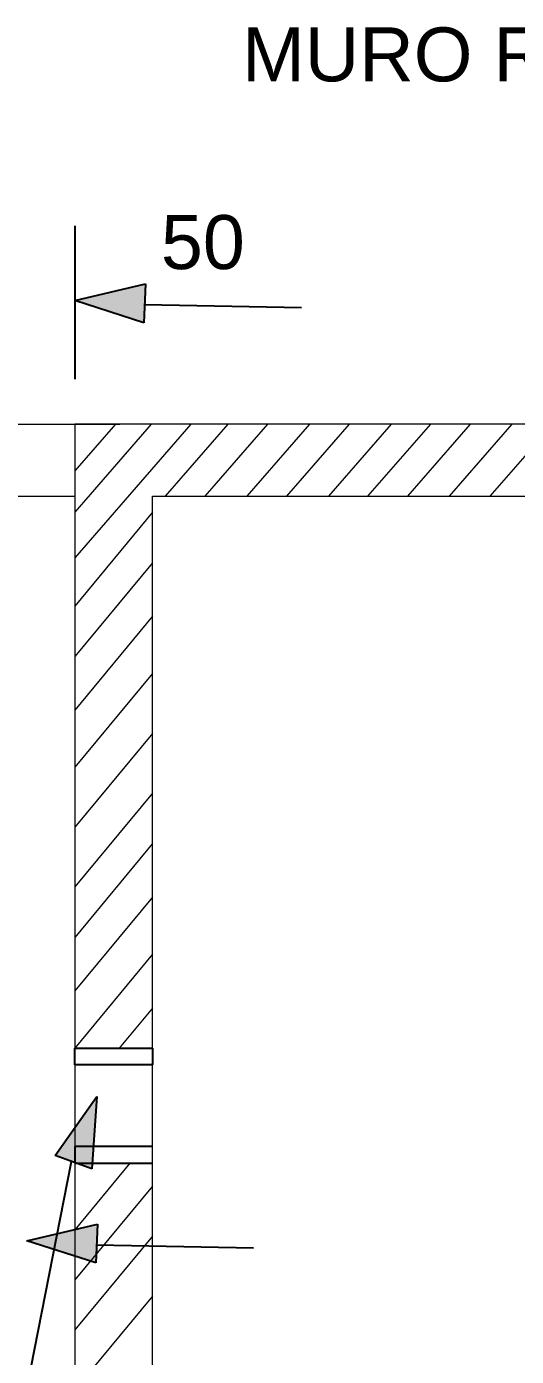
# Model space of a CAD drawing. Header units: millimetres. Extents: x 20 to 897, y 6 to 547.
# Drawn here: x 104.47 to 115.46, y 48.9 to 78.75 of the extents above; entities that cross this region are included whole.
import ezdxf

# ---------------------------------------------------------------- set-up
doc = ezdxf.new("R2010")
doc.units = ezdxf.units.MM
doc.linetypes.add('PHANTOM', pattern=[2.5, 1.25, -0.25, 0.25, -0.25, 0.25, -0.25])
doc.layers.get('0').update_dxf_attribs({"color": 162})
doc.layers.add('MUROS', color=250, linetype='Continuous', lineweight=0)
doc.styles.get("Standard").update_dxf_attribs({"font": 'arial.ttf'})

msp = doc.modelspace()

# ---------------------------------------------------------------- hatches: boundary and pattern name
at = {"linetype": 'ByBlock', "lineweight": -2, "ltscale": 2}
h = msp.add_hatch(color=256, dxfattribs=at)
h.dxf.hatch_style = 1
h.paths.add_polyline_path([(107.133, 72.978), (105.55, 72.607), (107.096, 72.108)])
h = msp.add_hatch(color=256, dxfattribs=at)
h.dxf.hatch_style = 1
h.paths.add_polyline_path([(106.058, 51.87), (104.476, 51.499), (106.022, 51)])
at = {"layer": 'MUROS', "linetype": 'ByBlock', "lineweight": -2, "ltscale": 2}
h = msp.add_hatch(color=256, dxfattribs=at)
h.dxf.hatch_style = 1
h.paths.add_polyline_path([(105.929, 53.117), (106.047, 54.739), (105.11, 53.412)])

# ---------------------------------------------------------------- linework, layer by layer
at = {"linetype": 'ByBlock', "lineweight": -2, "ltscale": 2}
for p, q in [((105.548, 74.284), (105.548, 70.84)), ((105.55, 72.607), (107.133, 72.978)), ((107.133, 72.978), (107.096, 72.108)), ((107.096, 72.108), (105.55, 72.607)), ((110.632, 72.44), (107.113, 72.512)), ((104.476, 51.499), (106.058, 51.87)), ((106.058, 51.87), (106.022, 51)), ((106.022, 51), (104.476, 51.499)), ((109.557, 51.331), (106.039, 51.403))]:
    msp.add_line(p, q, dxfattribs=at)
at = {"layer": 'MUROS'}
for p, q in [((53.138, 69.828), (106.556, 69.828)), ((105.548, 69.828), (105.548, 31.588)), ((106.556, 69.828), (105.548, 69.828)), ((108.155, 69.828), (105.548, 66.832)), ((107.263, 69.828), (105.548, 67.857)), ((108.155, 69.828), (105.548, 66.832)), ((107.263, 69.828), (105.548, 67.857)), ((106.459, 69.828), (105.548, 68.781)), ((145.942, 69.828), (106.556, 69.828)), ((108.983, 69.828), (107.576, 68.211)), ((109.875, 69.828), (108.468, 68.211)), ((110.814, 69.828), (109.407, 68.211)), ((111.706, 69.828), (110.299, 68.211)), ((112.646, 69.828), (111.238, 68.211)), ((113.526, 69.828), (112.118, 68.211)), ((114.418, 69.828), (113.01, 68.211)), ((115.357, 69.828), (113.95, 68.211)), ((116.266, 69.828), (114.858, 68.211)), ((54.974, 68.211), (105.548, 68.211)), ((107.289, 29.817), (107.289, 68.211)), ((107.289, 68.211), (144.396, 68.211)), ((107.291, 67.851), (105.548, 65.745)), ((107.291, 66.719), (105.548, 64.613)), ((107.291, 65.519), (105.548, 63.413)), ((107.291, 64.235), (105.548, 62.129)), ((107.291, 62.888), (105.548, 60.782)), ((107.291, 61.547), (105.548, 59.441)), ((107.291, 60.415), (105.548, 58.309)), ((107.291, 59.215), (105.548, 57.109)), ((107.291, 57.931), (105.548, 55.824)), ((107.289, 56.722), (106.545, 55.824)), ((106.782, 53.238), (105.548, 51.747)), ((107.291, 52.728), (105.548, 50.622)), ((107.291, 51.604), (105.548, 49.498)), ((107.291, 50.257), (105.548, 48.151))]:
    msp.add_line(p, q, dxfattribs=at)
at = {"layer": 'MUROS', "linetype": 'PHANTOM', "lineweight": -2, "ltscale": 2}
for p, q in [((105.548, 55.824), (107.289, 55.824)), ((105.548, 55.448), (105.548, 55.824)), ((107.289, 55.824), (107.289, 55.448)), ((107.289, 55.448), (105.548, 55.448)), ((107.289, 53.614), (105.548, 53.614)), ((105.548, 53.614), (105.548, 53.238)), ((105.548, 53.238), (107.289, 53.238))]:
    msp.add_line(p, q, dxfattribs=at)
at = {"layer": 'MUROS', "linetype": 'ByBlock', "lineweight": -2, "ltscale": 2}
for p, q in [((105.11, 53.412), (106.047, 54.739)), ((106.047, 54.739), (105.929, 53.117)), ((102.152, 36.391), (105.478, 53.279)), ((105.929, 53.117), (105.11, 53.412))]:
    msp.add_line(p, q, dxfattribs=at)

# ---------------------------------------------------------------- texts
at = {"linetype": 'ByBlock', "lineweight": -2, "ltscale": 2, "insert": (107.481, 74.523), "char_height": 1.2118, "attachment_point": 1}
msp.add_mtext_dynamic_manual_height_columns('50', width=2.05965, gutter_width=6.059, heights=[0], dxfattribs=at)
at = {"layer": 'MUROS', "linetype": 'ByBlock', "lineweight": -2, "ltscale": 2, "insert": (109.3, 78.736), "char_height": 1.21176, "attachment_point": 1}
msp.add_mtext_dynamic_manual_height_columns('MURO RESISTENTE AL FUEGO', width=27.41561, gutter_width=6.059, heights=[0], dxfattribs=at)

doc.saveas('drawing.dxf')
